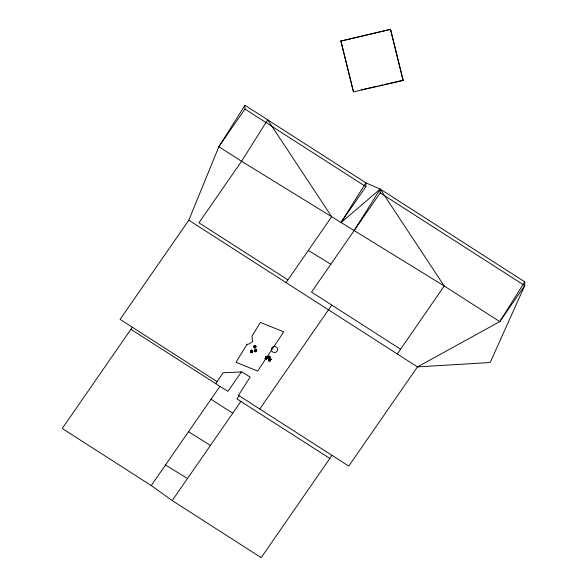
<?xml version="1.0" encoding="UTF-8"?>
<svg xmlns="http://www.w3.org/2000/svg" width="587" height="587" viewBox="0 0 587 587"><rect width="100%" height="100%" fill="white"/><g stroke="black" fill="none" stroke-linecap="round" stroke-linejoin="round"><path stroke-width="0.88" d="M340.915 222.656L365.87 186.637L365.884 182.843L340.915 222.656L380.237 189.109L380.222 192.903L524.727 285.612L499.772 321.625L444.234 286.001L241.573 161.271L218.856 146.699L244.94 109.05L244.955 105.264L365.884 182.843L380.237 189.109L524.734 281.819L524.727 285.612L490.196 362.524L417.46 366.904L188.801 220.206L218.856 146.699L244.955 105.264M265.104 358.738L266.116 356.338L267.423 357.138L266.329 359.383L265.104 358.738L266.116 356.338M266.329 359.383L267.423 356.859M267.511 358.261L269.007 356.038L270.137 357.072L268.692 359.061L267.511 358.261L269.007 356.038M268.508 360.623L269.925 358.363L271.099 359.369L269.734 361.387L268.508 360.623L269.925 358.363M268.692 359.061L270.137 356.801M269.734 361.387L271.099 359.09M340.878 41.068L390.56 29.35L403.152 80.529L353.469 91.91L340.878 41.068L390.56 29.35M353.469 91.91L340.878 40.73M524.734 281.819L499.772 321.625L417.46 366.904L348.744 466.085L238.476 395.337L250.15 377.067L241.771 371.909L223.104 372.738L215.767 383.7M354.137 230.552L380.237 189.109L444.234 286.001L397.289 353.961M331.993 455.329L261.193 557.65L172.226 500.572L151.233 485.559L62.266 428.481L132.339 327.238M239.063 395.711L236.928 398.925L329.909 458.469M188.801 220.206L120.093 319.387L217.168 381.667M286.038 282.589L331.67 216.72L267.672 119.836L241.573 161.271L198.949 222.803L287.916 279.882M151.233 485.559L219.942 386.378L227.961 391.316L241.396 371.923M380.222 192.903L311.514 292.084L400.481 349.162M172.226 500.572L240.941 401.391M259.777 409.007L331.772 305.086M361.453 89.745L377.426 86.084M379.202 85.68L382.746 84.866M384.522 84.455L388.073 83.648M389.849 83.237L403.152 80.192M266.116 356.61L267.423 357.138M265.104 358.459L266.329 359.105M308.336 250.407L330.804 264.231M210.447 445.408L188.537 431.702M165.483 464.977L187.495 478.53M269.925 358.635L271.099 359.369M268.508 360.345L269.741 361.115M244.94 109.05L365.87 186.637M130.974 329.3L219.942 386.378M211.019 399.263L232.753 413.204M269.007 356.309L270.137 357.072M267.511 357.989L268.692 358.782M390.56 29.688L403.152 80.529M246.973 344.4L236.033 362.304L257.642 371.072L283.719 331.831L260.401 322.446L252.006 336.168L252.549 341.612L249.226 343.909L246.973 344.4M274.07 346.455L273.278 346.66A3.155 3.03 0.2 0 0 271.348 349.852L271.561 350.615A3.155 3.03 0.2 0 0 275.413 352.361A3.155 3.03 0.2 0 0 277.556 348.817A3.155 3.03 0.2 0 0 274.07 346.455M255.059 351.723A1.027 0.991 0.2 0 0 256.702 351.077A1.027 0.991 0.2 0 0 255.294 350.028A1.027 0.991 0.2 0 0 255.059 351.723M255.059 351.004A1.027 0.991 0.2 0 0 256.702 350.351A1.027 0.991 0.2 0 0 255.301 349.309A1.027 0.991 0.2 0 0 255.059 351.004M254.2 347.842A1.079 1.042 0.2 0 0 255.969 347.247A1.079 1.042 0.2 0 0 254.553 346.073A1.079 1.042 0.2 0 0 254.2 347.842M254.208 347.115A1.079 1.042 0.2 0 0 255.969 346.528A1.079 1.042 0.2 0 0 254.553 345.354A1.079 1.042 0.2 0 0 254.208 347.115M251.097 352.64A1.057 1.02 0.2 0 0 252.711 351.811A1.057 1.02 0.2 0 0 251.155 350.879A1.057 1.02 0.2 0 0 251.097 352.64M251.097 351.921A1.057 1.02 0.2 0 0 252.711 351.092A1.057 1.02 0.2 0 0 251.155 350.16A1.057 1.02 0.2 0 0 251.097 351.921"/></g></svg>
